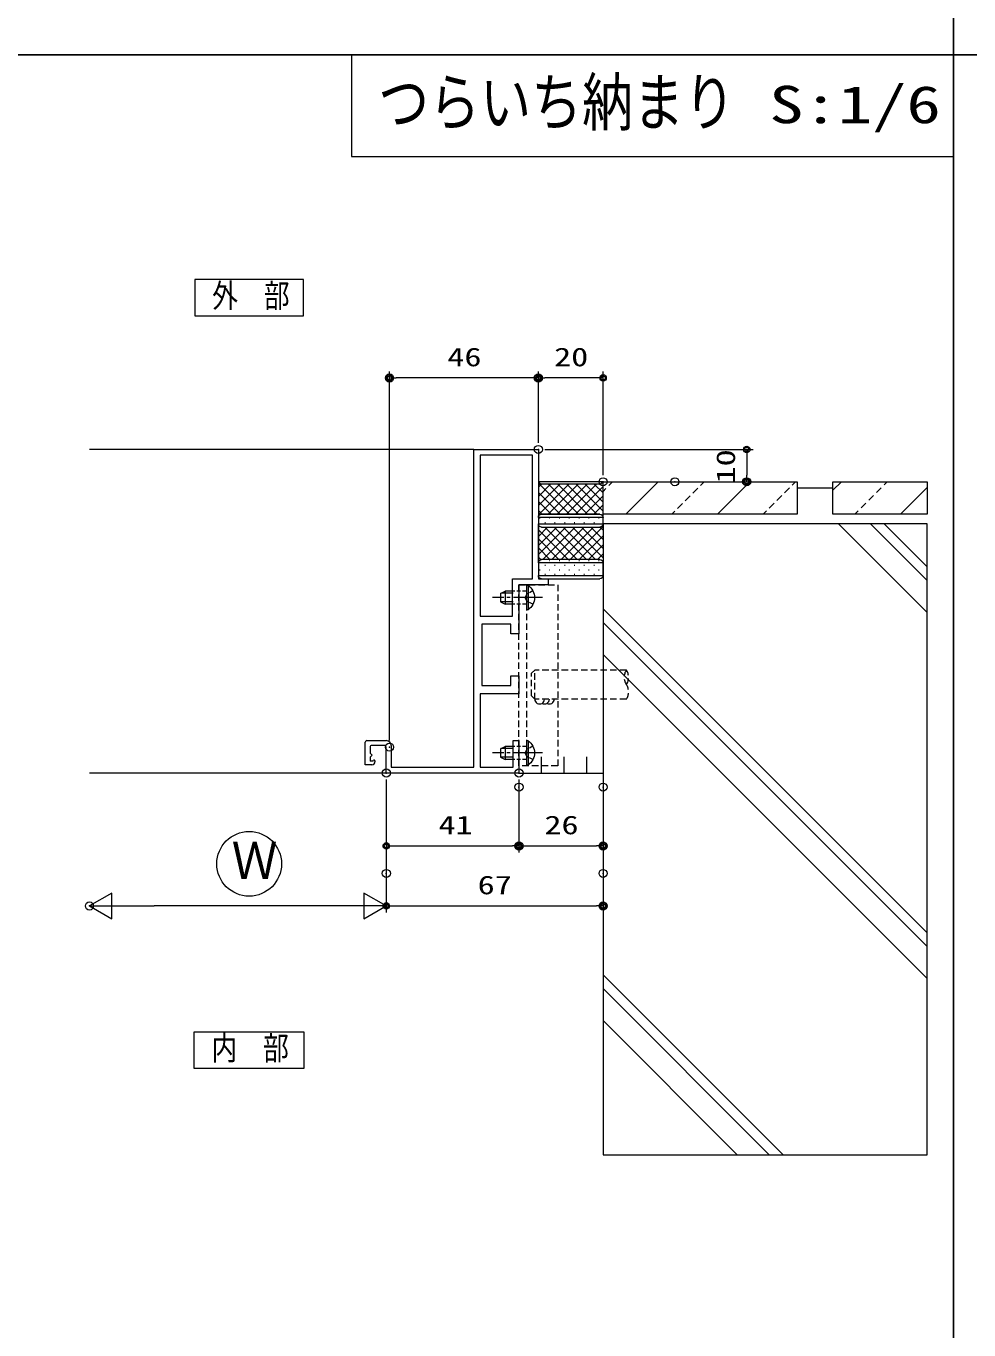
# Model space of a CAD drawing. Units: millimetres, scale not verified. Extents: x -584 to 584, y -818 to 818.
# Drawn here: x -264.2 to 27.2, y -421.6 to -18.7 of the extents above; entities that cross this region are included whole.
import ezdxf
from ezdxf.enums import TextEntityAlignment as Align

# ---------------------------------------------------------------- set-up
doc = ezdxf.new("R2010")
doc.units = ezdxf.units.MM
doc.header["$LTSCALE"] = 5
doc.header["$PDMODE"] = 32
doc.header["$PDSIZE"] = 2.5
for name, pattern in [('CHAIN2', [12, 9, -1, 1, -1]), ('DASHED1', [1.8, 1.2, -0.6]), ('DASHED2', [3, 2, -1])]:
    doc.linetypes.add(name, pattern=pattern)
for name, color, linetype, lineweight in [('0-0_Defpoints', 7, 'Continuous', 9), ('0-1_KATAZAI', 7, 'Continuous', 9), ('0-2_0', 7, 'Continuous', 9), ('0-4_USERZ', 3, 'Continuous', 9), ('0-A_PARTS2', 134, 'Continuous', 9), ('0-B_SYMBOLS2', 134, 'Continuous', 9), ('0-C_補助線', 134, 'Continuous', 9), ('0-E_PARTS3', 134, 'Continuous', 9), ('0-F_YSS_ZEN', 6, 'Continuous', 9), ('1-0_osamari-u-', 4, 'Continuous', 9), ('1-2_1-3', 3, 'DASHED2', 9), ('1-3__0-7_', 7, 'Continuous', 9), ('1-4_USER1', 4, 'Continuous', 9)]:
    doc.layers.add(name, color=color, linetype=linetype, lineweight=lineweight)
doc.styles.add('ＭＳ ゴシック', font='')
doc.styles.get('ＭＳ ゴシック').set_extended_font_data('MS Gothic')

# ---------------------------------------------------------------- blocks, each defined once
blk = doc.blocks.new('ALW1')
at = {"layer": '0-2_0'}
blk.add_line((0, 0), (-5, 0), dxfattribs=at)
blk.add_lwpolyline([(-1.732, -1), (0, 0), (-1.732, 1)], close=True, dxfattribs=at)
blk = doc.blocks.new('WAKU-W')
at = {"layer": '0-2_0'}
for p, q in [((22.5, -18.75), (22.5, -17.5)), ((25.34, -18.89), (24.66, -19.61)), ((26.25, -18.5), (30, -18.5)), ((35, -50), (5, -50)), ((7.5, -42.5), (27.5, -42.5)), ((-130, -500), (-129.95, -500)), ((-130, -500), (-129.95, -500))]:
    blk.add_line(p, q, dxfattribs=at)
for points in [[(-130, -500), (-230, -500), (-230, -300), (-245, -300), (-245, -291), (-200, -291), (-200, -215), (-187.5, -215), (-187.5, -230), (-142.5, -230), (-142.5, -134.99), (-187.5, -134.99), (-187.5, -150), (-200, -150), (-200, -122.49), (-140, -122.49), (-140, -9), (-191, -9), (-191, -50), (-200, -50), (-200, 0), (5, 0), (5, -40)], [(-2.5, -42.5), (-2.5, -9), (-130, -9), (-130, -124.99), (-129.95, -124.99)], [(30, -40), (30, -30.5), (27, -27.5), (30, -24.5), (30, -18.5)], [(27.5, -12.5), (37.5, -12.5), (37.5, -47.5)], [(-130, -124.99), (-130, -240), (-129.95, -240)], [(-130, -240), (-130, -500), (-129.95, -500)]]:
    blk.add_lwpolyline(points, dxfattribs=at)
blk.add_lwpolyline([(-140, -491), (-140, -242.5), (-190, -242.5), (-190, -300), (-221, -300), (-221, -491)], close=True, dxfattribs=at)
for centre, radius, start, end in [((27.5, -17.5), 5, 90, 180), ((23.75, -18.75), 1.25, 180, 316.39718), ((26.25, -19.75), 1.25, 90, 136.39718), ((7.5, -40), 2.5, 180, 270), ((27.5, -40), 2.5, 270, 0), ((5, -42.5), 7.5, 180, 270), ((35, -47.5), 2.5, 270, 0)]:
    blk.add_arc(centre, radius, start, end, dxfattribs=at)
blk = doc.blocks.new('DOT1')
at = {"layer": '0-2_0'}
blk.add_line((0, 0), (-5, 0), dxfattribs=at)
for radius in [2.5, 1.62]:
    blk.add_circle((0, 0), radius, dxfattribs=at)
blk = doc.blocks.new('U19')
at = {"layer": '0-A_PARTS2'}
for p, q in [((55, 0), (65, 0)), ((125, 0), (65, 0)), ((125, 0), (145, 0)), ((50, -5), (50, -95)), ((50, -95), (50, -5)), ((70, -5), (70, -95)), ((70, -5), (70, -95)), ((120, -95), (120, -5)), ((120, -95), (120, -5)), ((150, -5), (150, -95)), ((55, -100), (0, -100)), ((65, -100), (55, -100)), ((65, -100), (125, -100)), ((145, -100), (125, -100))]:
    blk.add_line(p, q, dxfattribs=at)
blk.add_lwpolyline([(0, -100), (3.75, -96.25), (3.75, -3.75), (0, 0), (55, 0)], dxfattribs=at)
for centre, start, end in [((55, -5), 90, 180), ((55, -5), 90, 180), ((65, -5), 0, 90), ((65, -5), 0, 90), ((125, -5), 90, 180), ((125, -5), 90, 180), ((145, -5), 0, 90), ((55, -95), 180, 270), ((55, -95), 180, 270), ((65, -95), 270, 0), ((65, -95), 270, 0), ((125, -95), 180, 270), ((125, -95), 180, 270), ((145, -95), 270, 0)]:
    blk.add_arc(centre, 5, start, end, dxfattribs=at)
at = {"layer": '0-B_SYMBOLS2'}
for p, q in [((50, -47.85), (2.15, 0)), ((50.88, 0), (3.75, -47.13)), ((36.74, 0), (3.75, -32.99)), ((22.6, 0), (3.75, -18.85)), ((8.46, 0), (3.75, -4.71)), ((50, -33.7), (16.3, 0)), ((50, -19.56), (30.44, 0)), ((50, -5.42), (44.58, 0)), ((55, 0), (65, 0)), ((125, 0), (65, 0)), ((70.15, 0), (68.6, -1.55)), ((112.57, 0), (70, -42.57)), ((98.43, 0), (70, -28.43)), ((84.29, 0), (70, -14.29)), ((120, -46.01), (73.99, 0)), ((120, -31.86), (88.14, 0)), ((120, -17.72), (102.28, 0)), ((120.18, -3.76), (116.42, 0)), ((125, 0), (145, 0)), ((50, -15.02), (3.75, -61.27)), ((50, -61.99), (3.75, -15.74)), ((50, -5), (50, -95)), ((50, -95), (50, -5)), ((56.3, -2.8), (56.3, -1.8)), ((56.3, -17.95), (56.3, -16.95)), ((63.38, -10.87), (63.38, -9.87)), ((70, -5), (70, -95)), ((70, -5), (70, -95)), ((120, -6.72), (70, -56.72)), ((120, -60.15), (70, -10.15)), ((120, -95), (120, -5)), ((120, -95), (120, -5)), ((122.15, -2.8), (122.15, -1.8)), ((122.15, -17.95), (122.15, -16.95)), ((129.23, -10.87), (129.23, -9.87)), ((136.3, -2.8), (136.3, -1.8)), ((136.3, -17.95), (136.3, -16.95)), ((143.38, -10.87), (143.38, -9.87)), ((150, -5), (150, -95)), ((50, -29.17), (3.75, -75.42)), ((50, -76.13), (3.75, -29.88)), ((56.3, -33.1), (56.3, -32.1)), ((63.38, -26.02), (63.38, -25.02)), ((63.38, -41.17), (63.38, -40.17)), ((120, -20.86), (70, -70.86)), ((120, -74.29), (70, -24.29)), ((120, -35), (70, -85)), ((120, -88.43), (70, -38.43)), ((122.15, -33.1), (122.15, -32.1)), ((129.23, -26.02), (129.23, -25.02)), ((129.23, -41.17), (129.23, -40.17)), ((136.3, -33.1), (136.3, -32.1)), ((143.38, -26.02), (143.38, -25.02)), ((143.38, -41.17), (143.38, -40.17)), ((50, -43.31), (3.75, -89.56)), ((50, -90.27), (3.75, -44.02)), ((45.58, -100), (3.75, -58.17)), ((50, -57.45), (7.45, -100)), ((56.3, -48.25), (56.3, -47.25)), ((63.38, -56.32), (63.38, -55.32)), ((120, -49.14), (69.14, -100)), ((117.43, -100), (70, -52.57)), ((122.15, -48.25), (122.15, -47.25)), ((129.23, -56.32), (129.23, -55.32)), ((136.3, -48.25), (136.3, -47.25)), ((143.38, -56.32), (143.38, -55.32)), ((31.44, -100), (3.75, -72.31)), ((50, -71.59), (21.59, -100)), ((56.3, -63.4), (56.3, -62.4)), ((56.3, -78.55), (56.3, -77.55)), ((63.38, -71.47), (63.38, -70.47)), ((103.28, -100), (70, -66.72)), ((120, -63.28), (83.28, -100)), ((120, -77.43), (97.43, -100)), ((122.15, -63.4), (122.15, -62.4)), ((122.15, -78.55), (122.15, -77.55)), ((129.23, -71.47), (129.23, -70.47)), ((136.3, -63.4), (136.3, -62.4)), ((136.3, -78.55), (136.3, -77.55)), ((143.38, -71.47), (143.38, -70.47)), ((55, -100), (0, -100)), ((3.16, -100), (1.58, -98.42)), ((17.3, -100), (3.75, -86.45)), ((50, -85.73), (35.73, -100)), ((51.41, -98.47), (49.88, -100)), ((65, -100), (55, -100)), ((56.3, -93.7), (56.3, -92.7)), ((63.38, -86.62), (63.38, -85.62)), ((65, -100), (125, -100)), ((89.14, -100), (70, -80.86)), ((75, -100), (70, -95)), ((120, -91.57), (111.57, -100)), ((122.15, -93.7), (122.15, -92.7)), ((145, -100), (125, -100)), ((129.23, -86.62), (129.23, -85.62)), ((136.3, -93.7), (136.3, -92.7)), ((143.38, -86.62), (143.38, -85.62))]:
    blk.add_line(p, q, dxfattribs=at)
blk.add_lwpolyline([(0, -100), (3.75, -96.25), (3.75, -3.75), (0, 0), (55, 0)], dxfattribs=at)
for centre, start, end in [((55, -5), 90, 180), ((55, -5), 90, 180), ((65, -5), 0, 90), ((65, -5), 0, 90), ((125, -5), 90, 180), ((125, -5), 90, 180), ((145, -5), 0, 90), ((55, -95), 180, 270), ((55, -95), 180, 270), ((65, -95), 270, 0), ((65, -95), 270, 0), ((125, -95), 180, 270), ((125, -95), 180, 270), ((145, -95), 270, 0)]:
    blk.add_arc(centre, 5, start, end, dxfattribs=at)
at = {"layer": '0-C_補助線'}
for p, q in [((0, -100), (0, 0)), ((55, -100), (55, 0)), ((65, 0), (65, -100)), ((125, -100), (125, 0)), ((145, 0), (145, -100))]:
    blk.add_line(p, q, dxfattribs=at)
blk = doc.blocks.new('U28')
at = {"layer": '0-E_PARTS3', "linetype": 'DASHED2'}
for p, q in [((17.5, 0), (22.5, -5)), ((-22.5, -146.53), (-22.5, -5)), ((-22.5, -5), (22.5, -5)), ((22.5, -146.53), (22.5, -5))]:
    blk.add_line(p, q, dxfattribs=at)
blk.add_lwpolyline([(-22.5, -5), (-17.5, 0), (17.5, 0)], dxfattribs=at)
at = {"layer": '0-E_PARTS3'}
for centre, start in [((-22.5, -12.5), 89.99849), ((-22.5, -20), 149.99849), ((-22.5, -27.5), 149.99849)]:
    blk.add_arc(centre, 7.5, start, 269.99849, dxfattribs=at)
at = {"layer": '0-E_PARTS3', "linetype": 'DASHED2'}
for centre, radius, start, end in [((-11.25, -130.01), 19.99, 235.75927, 304.23771), ((11.25, -163.08), 20.01, 55.77997, 124.21702), ((11.25, -129.99), 20.01, 235.77996, 304.21702)]:
    blk.add_arc(centre, radius, start, end, dxfattribs=at)
blk = doc.blocks.new('U9')
at = {"layer": '0-E_PARTS3', "linetype": 'CHAIN2'}
blk.add_line((-25, 0), (52.5, 0), dxfattribs=at)
at = {"layer": '0-E_PARTS3'}
for p, q in [((-2.54, 18.75), (0, 18.75)), ((0, 18.75), (0, -18.75)), ((21.5, 10), (33, 10)), ((21.5, 6.73), (39.54, 6.73)), ((33, 10), (33, -10)), ((40, 6.5), (33, 10)), ((40, 6.5), (40, -6.5)), ((21.5, -6.73), (39.54, -6.73)), ((21.5, -10), (33, -10)), ((40, -6.5), (33, -10))]:
    blk.add_line(p, q, dxfattribs=at)
at = {"layer": '0-E_PARTS3', "linetype": 'DASHED1'}
for p, q in [((0, 10), (21.5, 10)), ((0, -10), (21.5, -10))]:
    blk.add_line(p, q, dxfattribs=at)
for points in [[(-10.05, 10.25), (-0.77, 5.72), (2.28, 0)], [(-10.05, -10.25), (-0.77, -5.72), (2.28, 0)]]:
    blk.add_lwpolyline(points, dxfattribs=at)
at = {"layer": '0-E_PARTS3'}
blk.add_lwpolyline([(-2.54, 18.75), (-2.54, -18.75), (0, -18.75)], dxfattribs=at)
blk.add_arc((10.13, 0), 22.63, 124.06671, 235.93329, dxfattribs=at)
blk = doc.blocks.new('U10')
at = {"layer": '0-E_PARTS3', "linetype": 'CHAIN2'}
blk.add_line((-25, 0), (52.5, 0), dxfattribs=at)
at = {"layer": '0-E_PARTS3'}
for p, q in [((-2.54, 18.75), (0, 18.75)), ((0, 18.75), (0, -18.75)), ((20.5, 10), (33, 10)), ((20.5, 6.73), (39.54, 6.73)), ((33, 10), (33, -10)), ((40, 6.5), (33, 10)), ((40, 6.5), (40, -6.5)), ((20.5, -6.73), (39.54, -6.73)), ((20.5, -10), (33, -10)), ((40, -6.5), (33, -10))]:
    blk.add_line(p, q, dxfattribs=at)
at = {"layer": '0-E_PARTS3', "linetype": 'DASHED1'}
for p, q in [((0, 10), (20.5, 10)), ((0, -10), (20.5, -10))]:
    blk.add_line(p, q, dxfattribs=at)
for points in [[(-10.05, 10.25), (-0.77, 5.72), (2.28, 0)], [(-10.05, -10.25), (-0.77, -5.72), (2.28, 0)]]:
    blk.add_lwpolyline(points, dxfattribs=at)
at = {"layer": '0-E_PARTS3'}
blk.add_lwpolyline([(-2.54, 18.75), (-2.54, -18.75), (0, -18.75)], dxfattribs=at)
blk.add_arc((10.13, 0), 22.63, 124.06671, 235.93329, dxfattribs=at)
blk = doc.blocks.new('A$C0AB24780')
at = {"layer": '1-2_1-3'}
blk.add_line((-11.5, -8.99), (-11.5, -288.99), dxfattribs=at)
blk.add_lwpolyline([(0, -288.99), (0, -8.99), (-60, -8.99), (-60, -288.99)], close=True, dxfattribs=at)
at = {"layer": '0-E_PARTS3'}
for name, p in [('U10', (-11.5, -28.99)), ('U9', (-11.5, -268.99))]:
    blk.add_blockref(name, p, dxfattribs=at)
blk = doc.blocks.new('GAIBU_W')
at = {"layer": '1-4_USER1'}
blk.add_lwpolyline([(-84, -28), (84, -28), (84, 28), (-84, 28)], close=True, dxfattribs=at)
at = {"layer": '1-4_USER1', "style": 'ＭＳ ゴシック', "width": 0.8}
blk.add_text('外\u3000部', height=36.55, dxfattribs=at).set_placement((-57, -26.03), align=Align.BOTTOM_LEFT)
blk = doc.blocks.new('NAIBU_W')
at = {"layer": '1-4_USER1'}
blk.add_lwpolyline([(-85.14, -28), (85.14, -28), (85.14, 28), (-85.14, 28)], close=True, dxfattribs=at)
at = {"layer": '1-4_USER1', "style": 'ＭＳ ゴシック', "width": 0.8}
blk.add_text('内\u3000部', height=36.55, dxfattribs=at).set_placement((-58.14, -26.03), align=Align.BOTTOM_LEFT)

msp = doc.modelspace()

# ---------------------------------------------------------------- linework, layer by layer
at = {"layer": '0-0_Defpoints'}
for p in [(-151.828, -127.417), (-105.828, -127.417), (-105.828, -149.505), (-85.828, -159.505), (-63.636, -159.505), (-41.439, -159.505), (-151.828, -241.505), (-152.828, -249.505), (-152.828, -249.505), (-111.824, -249.505), (-111.824, -253.854), (-85.828, -253.854), (-111.824, -272.053), (-85.828, -272.053), (-152.828, -280.541), (-85.828, -280.541), (-244.579, -290.602), (-244.579, -290.602), (-85.828, -290.602)]:
    msp.add_point(p, dxfattribs=at)
at = {"layer": '0-4_USERZ'}
for p, q in [((-151.828, -239.505), (-151.828, -125.417)), ((-107.828, -127.417), (-149.828, -127.417)), ((-105.828, -147.505), (-105.828, -125.417)), ((-105.828, -147.505), (-105.828, -125.417)), ((-87.828, -127.417), (-103.828, -127.417)), ((-85.828, -157.505), (-85.828, -125.417)), ((-125.828, -149.505), (-244.579, -149.505)), ((-103.828, -149.505), (-39.439, -149.505)), ((-41.439, -151.505), (-41.439, -157.505)), ((-82.879, -159.505), (-84.053, -160.679)), ((-68.759, -159.505), (-78.759, -169.505)), ((-61.636, -159.505), (-39.439, -159.505)), ((-54.594, -159.505), (-55.698, -160.609)), ((-40.474, -159.505), (-50.474, -169.505)), ((-26.31, -159.505), (-27.343, -160.538)), ((-12.19, -159.505), (-14.828, -162.142)), ((1.974, -159.505), (1.012, -160.467)), ((-84.937, -161.563), (-85.828, -162.454)), ((-58.951, -163.861), (-60.436, -165.346)), ((-56.582, -161.492), (-58.067, -162.977)), ((-30.596, -163.791), (-32.081, -165.275)), ((-28.227, -161.422), (-29.712, -162.907)), ((-2.241, -163.72), (-3.726, -165.205)), ((0.128, -161.351), (-1.357, -162.836)), ((14.322, -161.276), (6.094, -169.505)), ((-63.689, -168.599), (-64.594, -169.505)), ((-61.32, -166.23), (-62.805, -167.715)), ((-35.334, -168.528), (-36.31, -169.505)), ((-32.965, -166.159), (-34.45, -167.644)), ((-6.979, -168.457), (-8.026, -169.505)), ((-4.61, -166.089), (-6.095, -167.574)), ((14.319, -199.914), (-13.09, -172.505)), ((14.319, -190.014), (-3.191, -172.505)), ((14.319, -185.772), (1.052, -172.505)), ((14.319, -298.909), (-85.828, -198.762)), ((14.319, -303.151), (-85.828, -203.005)), ((14.319, -313.051), (-85.828, -212.904)), ((-152.828, -249.505), (-244.579, -249.505)), ((-152.828, -251.505), (-152.828, -274.053)), ((-111.824, -251.505), (-111.824, -274.053)), ((-111.824, -255.854), (-111.824, -274.053)), ((-85.828, -255.854), (-85.828, -274.053)), ((-150.828, -272.053), (-113.824, -272.053)), ((-109.824, -272.053), (-87.828, -272.053)), ((-152.828, -282.541), (-152.828, -292.602)), ((-85.828, -282.541), (-85.828, -292.602)), ((-150.828, -290.602), (-87.828, -290.602)), ((-30.223, -367.505), (-85.828, -311.899)), ((-34.465, -367.505), (-85.828, -316.142)), ((-44.365, -367.505), (-85.828, -326.042))]:
    msp.add_line(p, q, dxfattribs=at)
at = {"layer": '0-4_USERZ', "color": 4}
msp.add_line((-14.828, -161.505), (-25.828, -161.505), dxfattribs=at)
at = {"layer": '0-4_USERZ', "color": 7}
for points in [[(-528.26, -27.5), (22.5, -27.5), (22.5, 747.288), (-528.26, 747.288)], [(22.5, -27.5), (573.26, -27.5), (573.26, 747.288), (22.5, 747.288)], [(-528.26, -802.288), (22.5, -802.288), (22.5, -27.5), (-528.26, -27.5)], [(-163.61, -58.933), (22.5, -58.933), (22.5, -27.5), (-163.61, -27.5)], [(22.5, -802.288), (573.26, -802.288), (573.26, -27.5), (22.5, -27.5)]]:
    msp.add_lwpolyline(points, close=True, dxfattribs=at)
at = {"layer": '0-4_USERZ', "color": 4}
msp.add_lwpolyline([(-85.828, -169.505), (-85.828, -159.505), (-25.828, -159.505), (-25.828, -169.505)], close=True, dxfattribs=at)
at = {"layer": '0-4_USERZ'}
for points in [[(-85.828, -169.505), (-85.828, -159.505), (-25.828, -159.505), (-25.828, -169.505)], [(-14.828, -169.505), (-14.828, -159.505), (14.322, -159.505), (14.322, -169.505)], [(14.319, -367.505), (14.319, -172.505), (-85.828, -172.505), (-85.828, -367.505)]]:
    msp.add_lwpolyline(points, close=True, dxfattribs=at)
at = {"layer": '0-4_USERZ', "color": 4}
msp.add_lwpolyline([(14.322, -169.505), (-14.828, -169.505), (-14.828, -159.505), (14.322, -159.505)], dxfattribs=at)
at = {"layer": '0-4_USERZ', "color": 7}
msp.add_lwpolyline([(14.319, -172.505), (-85.828, -172.505), (-85.828, -367.505), (14.319, -367.505)], dxfattribs=at)
at = {"layer": '0-F_YSS_ZEN'}
for p, q in [((-152.828, -251.505), (-152.828, -292.602)), ((-172.828, -290.602), (-224.579, -290.602))]:
    msp.add_line(p, q, dxfattribs=at)
at = {"layer": '1-0_osamari-u-'}
for p, q in [((-104.824, -249.505), (-104.824, -244.505)), ((-97.824, -249.505), (-97.824, -244.505)), ((-90.824, -249.505), (-90.824, -244.505)), ((-111.824, -249.505), (-85.828, -249.505))]:
    msp.add_line(p, q, dxfattribs=at)
at = {"layer": '1-3__0-7_'}
msp.add_circle((-195.22, -277.576), 10, dxfattribs=at)

# ---------------------------------------------------------------- block references
at = {"layer": '0-1_KATAZAI', "xscale": 0.2, "yscale": 0.2, "rotation": 180}
msp.add_blockref('WAKU-W', (-151.828, -249.505), dxfattribs=at)
at = {"layer": '0-2_0', "xscale": -0.2, "yscale": 0.2, "rotation": 90}
msp.add_blockref('U19', (-105.828, -159.505), dxfattribs=at)
at = {"layer": '0-4_USERZ', "xscale": 0.4, "yscale": 0.4}
for p, rotation in [((-151.828, -127.417), 180), ((-105.828, -127.417), 180), ((-41.439, -149.505), 90), ((-41.439, -159.505), 270), ((-152.828, -272.053), 180), ((-111.824, -272.053), 180), ((-152.828, -290.602), 180)]:
    msp.add_blockref('DOT1', p, dxfattribs=dict(at, rotation=rotation))
at = {"layer": '0-4_USERZ'}
for name, p, xscale, yscale in [('DOT1', (-105.828, -127.417), 0.4, 0.4), ('DOT1', (-85.828, -127.417), 0.4, 0.4), ('A$C0AB24780', (-111.828, -189.506), -0.2, 0.2), ('DOT1', (-111.824, -272.053), 0.4, 0.4), ('DOT1', (-85.828, -272.053), 0.4, 0.4), ('DOT1', (-85.828, -290.602), 0.4, 0.4)]:
    msp.add_blockref(name, p, dxfattribs=dict(at, xscale=xscale, yscale=yscale))
at = {"layer": '0-E_PARTS3', "xscale": 0.2, "yscale": 0.2, "rotation": 90}
msp.add_blockref('U28', (-107.941, -222.178), dxfattribs=at)
at = {"layer": '0-F_YSS_ZEN', "xscale": 4, "yscale": 4, "rotation": 180}
msp.add_blockref('ALW1', (-244.579, -290.602), dxfattribs=at)
at = {"layer": '0-F_YSS_ZEN', "xscale": 4, "yscale": 4}
msp.add_blockref('ALW1', (-152.828, -290.602), dxfattribs=at)
at = {"layer": '1-4_USER1', "xscale": 0.2, "yscale": 0.2}
for name, p in [('GAIBU_W', (-195.254, -102.631)), ('NAIBU_W', (-195.254, -335.158))]:
    msp.add_blockref(name, p, dxfattribs=at)

# ---------------------------------------------------------------- texts
at = {"layer": '0-4_USERZ', "color": 7, "style": 'ＭＳ ゴシック', "width": 0.8}
msp.add_text('つらいち納まり', height=14.44, dxfattribs=at).set_placement((-155.344, -53.703), align=Align.BOTTOM_LEFT)
at = {"layer": '0-4_USERZ', "style": 'ＭＳ ゴシック', "width": 1.35}
for s, height, p in [('S:1/6', 11.55, (-34.489, -52.148)), ('46', 5.755, (-133.97, -125.528)), ('20', 5.755, (-100.97, -125.528)), ('41', 5.755, (-136.697, -270.164)), ('26', 5.755, (-103.968, -270.164)), ('67', 5.755, (-124.599, -288.712))]:
    msp.add_text(s, height=height, dxfattribs=at).set_placement(p, align=Align.BOTTOM_LEFT)
msp.add_text('10', height=5.755, rotation=90, dxfattribs=at).set_placement((-43.329, -160.033), align=Align.BOTTOM_LEFT)
at = {"layer": '1-3__0-7_', "style": 'ＭＳ ゴシック', "width": 0.9}
msp.add_text('Ｗ', height=11.55, dxfattribs=at).set_placement((-200.628, -285.75), align=Align.BOTTOM_LEFT)

doc.saveas('drawing.dxf')
